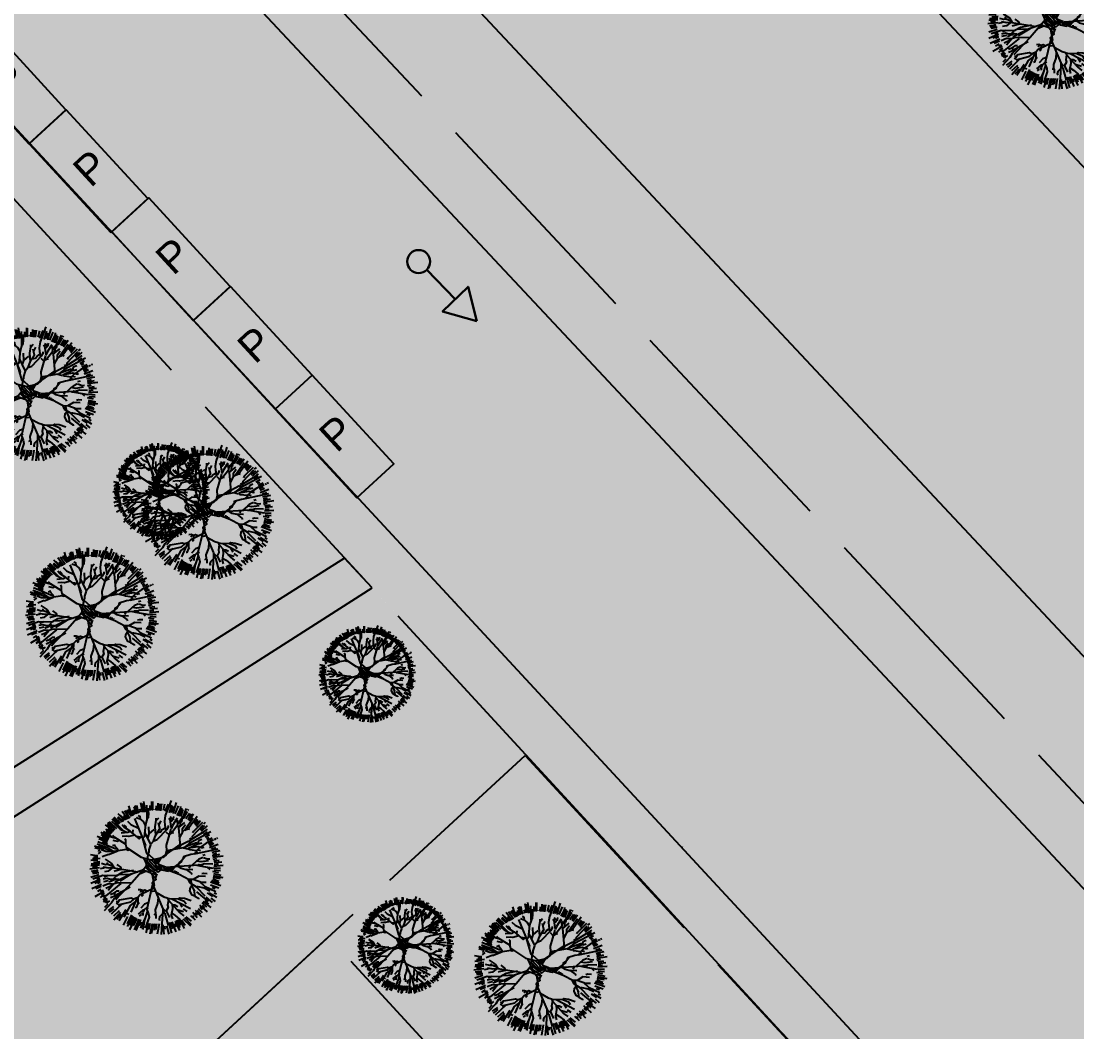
# Model space of a CAD drawing. Header units: metres. Extents: x 363202 to 1090844, y 5621100 to 16864471.
# Drawn here: x 363484.38 to 363515.95, y 5621540.49 to 5621570.72 of the extents above; entities that cross this region are included whole.
import ezdxf

# ---------------------------------------------------------------- set-up
doc = ezdxf.new("R2010")
doc.units = ezdxf.units.M
doc.header["$MEASUREMENT"] = 0
doc.header["$XCLIPFRAME"] = 0
doc.linetypes.add('GELTUNGSBEREICH', pattern=[8.5, 7, -1.5])
doc.layers.get('0').update_dxf_attribs({"color": 252})
doc.layers.add('DACH-SONNE', color=7, linetype='Continuous', true_color=0xefdca9)
for name, color, linetype in [('FILL_Parken', 253, 'Continuous'), ('FOOTPATH', 255, 'Continuous'), ('KINDER GARDEN HATCHING', 255, 'Continuous'), ('Land Register', 254, 'Continuous'), ('MAJOR ROAD', 255, 'Continuous'), ('MAJOR ROAD HATCH', 255, 'Continuous'), ('MULTI STOREY BUILDING', 255, 'Continuous'), ('PARKPLATZ_LAENGS', 7, 'Continuous'), ('PLOT BOUNDARIES', 80, 'GELTUNGSBEREICH'), ('PRIVATE GREEN HATCHING', 255, 'Continuous'), ('PUBLIC GREEN SPACE', 255, 'Continuous'), ('ROAD PARKING', 255, 'Continuous'), ('SEMI-DETACHED HOUSE', 255, 'Continuous'), ('TREES', 15, 'Continuous'), ('WALKWAY', 255, 'Continuous'), ('Walkway Hatch', 255, 'Continuous')]:
    doc.layers.add(name, color=color, linetype=linetype)
doc.layers.add('Sewer', color=7, linetype='Continuous', lineweight=30)
doc.layers.get('0').off()
doc.layers.get('0').freeze()
doc.styles.get("Standard").update_dxf_attribs({"font": 'arial.ttf', "height": 1})
picture_1 = doc.add_image_def('image1.tif', size_in_pixel=(6400, 6400))

# ---------------------------------------------------------------- blocks, each defined once
blk = doc.blocks.new('Public parking along streets')
at = {"layer": 'FILL_Parken'}
h = blk.add_hatch(color=256, dxfattribs=at)
h.dxf.hatch_style = 1
h.paths.add_polyline_path([(0, 0), (0, 2.5), (-6, 2.5), (-6, 0)])
at = {"layer": 'PARKPLATZ_LAENGS'}
blk.add_lwpolyline([(0, 0), (0, 2.5), (-6, 2.5), (-6, 0)], close=True, dxfattribs=at)
at = {"layer": 'PARKPLATZ_LAENGS', "insert": (-3.791, 0.741), "char_height": 1.5, "attachment_point": 1, "rotation": 90}
blk.add_mtext_dynamic_manual_height_columns('P', width=3.02243, gutter_width=12.5, heights=[0], dxfattribs=at)
blk = doc.blocks.new('Tree')
h = blk.add_hatch(color=63)
h.dxf.hatch_style = 1
edge = h.paths.add_edge_path()
edge.add_arc((0.14, -0.023), 5.772, 0, 360)
for p, q in [((-1.273, 5.72), (-1.106, 4.906)), ((0.376, 5.616), (0.313, 5.031)), ((0.543, 5.616), (0.46, 5.01)), ((0.815, 5.574), (0.689, 5.031)), ((1.42, 5.532), (1.211, 4.822)), ((-3.236, 4.781), (-2.712, 4.188)), ((-2.881, 4.969), (-2.38, 4.3)), ((-2.756, 4.593), (-2.505, 4.259)), ((-2.672, 5.031), (-2.234, 4.384)), ((-2.505, 5.052), (-2.067, 4.551)), ((-2.401, 5.136), (-2.236, 4.748)), ((-2.025, 5.031), (-1.816, 4.676)), ((-1.9, 5.136), (-1.712, 4.718)), ((-1.858, 5.365), (-1.607, 4.76)), ((-1.795, 5.47), (-1.42, 4.822)), ((-1.628, 5.491), (-1.508, 4.978)), ((-1.357, 5.177), (-1.273, 4.885)), ((-0.48, 5.47), (-0.459, 5.031)), ((-0.083, 5.157), (-0.083, 5.115)), ((1.525, 5.407), (1.357, 4.864)), ((1.984, 5.449), (1.692, 4.76)), ((2.297, 5.24), (2.005, 4.551)), ((2.401, 5.115), (2.193, 4.509)), ((2.965, 4.781), (2.652, 4.3)), ((2.882, 5.136), (2.819, 5.031)), ((3.111, 4.76), (2.819, 4.238)), ((3.299, 4.718), (2.903, 4.154)), ((-4.343, 3.799), (-3.633, 3.236)), ((-4.176, 3.841), (-3.549, 3.382)), ((-3.988, 4.071), (-3.361, 3.486)), ((-3.758, 4.321), (-2.771, 3.289)), ((-2.952, 4.533), (-2.986, 4.499)), ((-2.899, 4.48), (-2.936, 4.442)), ((-2.812, 4.301), (-2.756, 4.363)), ((-2.731, 4.383), (-2.712, 4.188)), ((-1.816, 4.342), (-0.841, 2.01)), ((-1.649, 4.426), (-1.32, 4.308)), ((0.272, 4.384), (0.033, 4.114)), ((0.481, 4.154), (0.3, 3.816)), ((1.17, 4.363), (1.265, 4.242)), ((1.337, 4.509), (1.264, 4.238)), ((1.264, 4.244), (1.369, 3.471)), ((1.441, 4.405), (1.453, 4.206)), ((1.902, 4.136), (1.74, 4.115)), ((1.942, 4.238), (1.909, 4.158)), ((2.548, 4.008), (2.018, 3.569)), ((2.224, 4.244), (2.139, 3.672)), ((3.633, 4.53), (2.842, 3.448)), ((3.654, 4.259), (3.362, 3.883)), ((3.759, 4.154), (3.466, 3.778)), ((3.926, 4.133), (3.55, 3.653)), ((4.281, 3.695), (3.884, 3.34)), ((4.51, 3.695), (3.988, 3.215)), ((4.343, 3.987), (4.176, 3.841)), ((-4.698, 2.964), (-3.988, 2.63)), ((-4.51, 3.215), (-3.827, 2.768)), ((-4.301, 3.256), (-3.883, 2.964)), ((-4.017, 3.344), (-4.078, 3.283)), ((-3.968, 3.305), (-4.012, 3.239)), ((-3.918, 3.266), (-3.972, 3.212)), ((-3.809, 3.18), (-3.856, 3.134)), ((-1.942, 3.361), (-1.971, 3.066)), ((-1.133, 2.707), (-1.629, 2.777)), ((-0.927, 3.156), (-0.411, 2.081)), ((-0.563, 3.006), (-0.683, 2.648)), ((-0.584, 3.632), (-0.563, 3.006)), ((-0.127, 3.378), (-0.563, 3.006)), ((-0.041, 3.632), (0.014, 2.886)), ((0.927, 3.198), (1.207, 2.924)), ((2.349, 3.168), (2.093, 2.693)), ((2.593, 3.375), (2.344, 3.164)), ((2.84, 3.445), (2.965, 3.403)), ((4.51, 3.194), (4.155, 2.964)), ((4.698, 2.922), (4.322, 2.714)), ((-5.032, 2.15), (-4.236, 1.85)), ((-4.886, 2.609), (-4.134, 2.275)), ((-4.593, 2.317), (-4.134, 2.129)), ((-3.716, 2.025), (-3.526, 1.997)), ((-3.57, 2.129), (-3.526, 1.997)), ((-2.579, 2.111), (-2.459, 1.647)), ((-1.138, 2.725), (-0.751, 1.336)), ((-0.841, 2.01), (-0.908, 1.892)), ((-0.188, 2.356), (-0.407, 2.072)), ((2.144, 2.093), (0.412, 0.886)), ((2.917, 2.384), (2.153, 1.991)), ((2.944, 2.004), (2.496, 1.831)), ((3.696, 2.129), (2.839, 1.714)), ((2.936, 2.394), (2.965, 2.191)), ((3.007, 2.651), (3.073, 2.48)), ((3.759, 2.4), (3.698, 2.133)), ((4.051, 2.526), (3.759, 2.4)), ((4.051, 2.192), (3.762, 2.104)), ((4.657, 2.693), (4.448, 2.588)), ((4.949, 2.63), (4.51, 2.421)), ((4.97, 2.296), (4.615, 2.129)), ((5.074, 2.171), (4.698, 1.983)), ((5.45, 2.087), (4.698, 1.795)), ((5.241, 2.567), (5.116, 2.505)), ((5.408, 2.651), (5.304, 2.609)), ((-5.35, 0.988), (-4.995, 0.988)), ((-5.241, 1.816), (-4.76, 1.67)), ((-4.969, 1.565), (-4.844, 1.544)), ((-4.719, 1.482), (-4.954, 1.28)), ((-4.044, 1.232), (-4.62, 1.009)), ((-4.056, 1.217), (-3.259, 1.528)), ((-3.292, 1.71), (-3.148, 1.545)), ((-1.021, 0.932), (-0.513, -0.211)), ((-0.76, 1.355), (-0.634, 1.208)), ((-0.623, 1.277), (-0.079, 0.769)), ((0.659, 0.945), (-0.311, 0.714)), ((0.52, 0.961), (0.227, 0.469)), ((0.642, 1.047), (0.704, 0.985)), ((0.798, 1.155), (0.843, 1.11)), ((0.972, 1.532), (0.888, 1.218)), ((1.771, 1.681), (0.972, 1.532)), ((0.972, 1.532), (1.166, 1.411)), ((2.406, 1.798), (1.771, 1.681)), ((2.616, 1.074), (2.271, 0.657)), ((2.417, 1.8), (2.813, 1.702)), ((3.581, 1.445), (3.338, 1.256)), ((3.542, 1.525), (3.644, 1.314)), ((3.669, 1.642), (3.926, 1.565)), ((4.114, 0.96), (3.738, 0.772)), ((4.218, 1.816), (4.111, 1.802)), ((4.343, 1.189), (4.135, 1.127)), ((5.262, 1.795), (4.886, 1.67)), ((5.596, 1.544), (4.907, 1.398)), ((5.575, 1.231), (4.949, 1.085)), ((5.304, 1.315), (4.97, 1.231)), ((5.888, 1.085), (4.991, 0.96)), ((-4.827, 0.048), (-5.684, -0.056)), ((-4.975, 0.737), (-5.601, 0.695)), ((-4.824, 0.292), (-5.601, 0.236)), ((-4.816, 0.442), (-5.559, 0.382)), ((-4.769, 0.87), (-5.455, 0.842)), ((-5.016, 0.153), (-5.455, 0.111)), ((-4.804, 0.593), (-5.35, 0.528)), ((-4.536, 0.153), (-4.057, 0.055)), ((-4.244, 0.528), (-4.086, 0.379)), ((-4.045, 0.361), (-3.659, 0.199)), ((-3.597, 0.071), (-1.504, -0.275)), ((-0.725, 0.641), (0.027, -0.127)), ((-0.609, 0.005), (0.092, -0.431)), ((-0.522, 0.218), (-0.036, -0.183)), ((0.222, 0.478), (-0.064, 0.457)), ((0.279, 0.1), (0, -0.147)), ((0.005, 0.385), (0.227, 0.054)), ((0.195, 0.835), (0.341, 0.661)), ((0.281, 0.376), (0.541, 0.232)), ((0.88, 0.115), (0.436, 0.29)), ((0.713, 0.181), (0.809, -0.175)), ((0.872, 0.094), (0.791, -0.109)), ((3.735, 0.289), (0.926, 0.098)), ((0.967, 0.1), (0.962, -0.207)), ((1.248, 0.119), (1.248, -0.185)), ((1.456, 0.134), (1.273, -0.195)), ((1.549, 0.14), (1.637, 0.052)), ((1.737, 0.153), (1.637, 0.052)), ((1.847, 0.288), (2.243, 0.029)), ((2.002, 0.398), (2.047, 0.174)), ((2.231, 0.637), (2.418, 0.834)), ((2.243, 0.029), (2.681, -0.076)), ((3.031, 0.241), (2.903, 0.041)), ((3.584, 0.638), (3.171, 0.251)), ((3.738, 0.772), (3.591, 0.644)), ((4.511, 0.128), (4.719, -0.084)), ((5.304, 0.855), (4.991, 0.772)), ((5.554, 0.709), (5.074, 0.626)), ((5.888, 0.25), (5.074, 0.187)), ((5.074, 0.062), (5.659, 0.02)), ((5.471, 0.375), (5.095, 0.333)), ((5.763, 0.563), (5.116, 0.5)), ((-4.891, -0.536), (-5.601, -0.766)), ((-4.995, -0.14), (-5.559, -0.244)), ((-4.975, -0.265), (-5.476, -0.369)), ((-4.891, -0.369), (-5.413, -0.453)), ((-4.828, -0.808), (-5.1, -0.912)), ((-4.092, -0.614), (-4.432, -0.745)), ((-3.373, -0.902), (-3.993, -1.184)), ((-3.45, -0.891), (-3.167, -0.93)), ((-2.057, -0.473), (-3.074, -1.1)), ((-0.773, -0.234), (-1.369, -0.478)), ((-1.075, -0.125), (-0.451, -0.349)), ((-0.958, -0.167), (-0.98, -0.319)), ((-0.431, -0.106), (-0.514, -0.209)), ((-0.354, -0.153), (-0.482, -0.281)), ((0.15, -0.467), (-0.006, -0.827)), ((0.019, -0.134), (0.212, -0.326)), ((0.05, -0.106), (0.099, -0.101)), ((0.072, -0.086), (0.072, -0.187)), ((0.072, -0.139), (0.11, -0.098)), ((0.116, -0.063), (0.081, -0.063)), ((0.14, -0.024), (0.082, -0.103)), ((0.17, -0.083), (0.114, -0.048)), ((0.47, -0.099), (0.211, -0.327)), ((1.676, -0.163), (1.654, -0.336)), ((1.815, -0.238), (1.793, -0.388)), ((1.971, -0.324), (1.932, -0.439)), ((4.97, -0.23), (5.471, -0.335)), ((4.991, -0.752), (5.617, -0.878)), ((4.991, -0.899), (5.513, -1.107)), ((5.011, -0.606), (5.847, -0.773)), ((5.116, -0.126), (5.659, -0.168)), ((-4.766, -0.954), (-5.601, -1.309)), ((-4.661, -1.393), (-5.497, -1.768)), ((-4.766, -1.079), (-5.246, -1.288)), ((-4.682, -1.56), (-5.142, -1.747)), ((-4.766, -1.205), (-5.016, -1.309)), ((-4.714, -1.804), (-5.016, -1.998)), ((-4.077, -1.058), (-4.494, -1.163)), ((-3.622, -1.347), (-4.077, -1.915)), ((-0.232, -1.383), (-0.738, -3.522)), ((3.289, -0.943), (2.95, -0.959)), ((3.044, -0.955), (3.214, -1.618)), ((3.157, -1.504), (3.393, -1.976)), ((4.093, -1.233), (3.289, -0.943)), ((3.581, -1.627), (4.302, -2.36)), ((4.427, -1.212), (4.035, -1.212)), ((4.782, -1.149), (5.68, -1.483)), ((4.803, -1.421), (5.523, -1.681)), ((4.865, -1.024), (5.554, -1.233)), ((4.938, -1.64), (5.209, -1.744)), ((-4.453, -1.998), (-5.246, -2.457)), ((-4.494, -1.894), (-4.766, -1.998)), ((-4.432, -2.29), (-4.766, -2.499)), ((-4.432, -2.144), (-4.682, -2.332)), ((-4.286, -2.499), (-4.557, -2.708)), ((-4.181, -2.604), (-4.515, -2.875)), ((-3.701, -2.186), (-3.889, -2.29)), ((-3.512, -2.073), (-3.596, -2.269)), ((-1.577, -2.538), (-2.129, -3.78)), ((-1.527, -2.519), (-1.85, -2.643)), ((-1.184, -1.881), (-1.315, -2.068)), ((-1.113, -2.367), (-1.211, -2.402)), ((-1.075, -1.926), (-1.113, -2.367)), ((2.026, -2.617), (1.495, -2.643)), ((3.572, -2.016), (4.583, -2.851)), ((4.374, -2.475), (4.938, -2.934)), ((4.499, -2.12), (4.959, -2.412)), ((4.687, -2.099), (5.335, -2.496)), ((4.833, -2.558), (5.188, -2.851)), ((5.105, -2.099), (5.314, -2.203)), ((-4.16, -2.75), (-4.39, -2.938)), ((-4.118, -3.105), (-4.39, -3.376)), ((-3.972, -2.791), (-4.265, -3)), ((-3.617, -3.293), (-4.093, -3.629)), ((-3.607, -3.483), (-3.996, -3.799)), ((-2.885, -3.057), (-3.826, -3.969)), ((-3.177, -2.85), (-3.388, -2.896)), ((-2.547, -3.571), (-3.17, -4.527)), ((-1.524, -2.915), (-1.44, -3.049)), ((-0.98, -3.625), (-1.067, -3.827)), ((-0.695, -3.34), (-0.98, -3.625)), ((-0.696, -3.343), (-0.626, -3.467)), ((0.644, -3.438), (0.813, -3.634)), ((0.644, -3.442), (0.647, -3.749)), ((0.806, -3.643), (0.723, -3.746)), ((0.825, -3.648), (0.947, -3.678)), ((1.885, -3.562), (2.443, -3.717)), ((2.129, -2.99), (2.318, -3.342)), ((2.422, -3.488), (2.736, -3.717)), ((3.455, -3.602), (3.998, -4.187)), ((3.643, -3.602), (3.915, -3.916)), ((3.727, -3.477), (4.061, -3.811)), ((4.52, -3.749), (3.873, -3.164)), ((3.873, -3.352), (4.082, -3.561)), ((4.04, -2.955), (4.458, -3.331)), ((4.082, -3.185), (4.27, -3.373)), ((4.124, -2.851), (4.833, -3.394)), ((4.27, -2.788), (4.625, -3.08)), ((-3.121, -3.677), (-3.631, -4.139)), ((-3.024, -3.823), (-3.607, -4.479)), ((-2.951, -3.993), (-3.34, -4.43)), ((-2.399, -4.151), (-2.774, -4.903)), ((-2.067, -4.01), (-2.441, -4.795)), ((-1.983, -4.114), (-2.432, -5.039)), ((-2.359, -3.864), (-2.422, -4.01)), ((-1.712, -4.26), (-2.244, -5.332)), ((-1.837, -4.198), (-2.202, -4.935)), ((-1.587, -4.344), (-1.91, -4.977)), ((-1.44, -4.386), (-1.827, -5.311)), ((-1.294, -4.427), (-1.68, -5.373)), ((-1.232, -3.989), (-1.399, -4.135)), ((-0.883, -4.28), (-1.284, -5.185)), ((-1.086, -3.873), (-1.19, -3.947)), ((-1.067, -3.86), (-1.065, -4.072)), ((-0.681, -3.675), (-0.944, -4.463)), ((0.957, -3.68), (1.232, -4.239)), ((1.733, -4.574), (2.109, -5.388)), ((1.827, -4.483), (2.13, -5.116)), ((1.976, -4.424), (2.172, -4.928)), ((2.276, -4.448), (2.589, -4.908)), ((2.422, -4.365), (3.059, -4.96)), ((2.527, -4.26), (3.121, -4.855)), ((2.652, -4.198), (3.1, -4.563)), ((3.059, -4.062), (3.455, -4.438)), ((3.226, -4.062), (3.351, -4.229)), ((3.247, -3.79), (3.622, -4.25)), ((3.435, -3.832), (3.664, -4.02)), ((-1.235, -4.62), (-1.388, -4.977)), ((-0.598, -4.754), (-0.824, -5.582)), ((-0.465, -4.771), (-0.595, -5.332)), ((-0.255, -4.79), (-0.469, -5.707)), ((-0.148, -4.796), (-0.344, -5.666)), ((0.034, -4.801), (-0.094, -5.373)), ((0.114, -4.801), (0.053, -5.29)), ((0.326, -4.796), (0.178, -5.687)), ((0.668, -4.887), (0.731, -5.68)), ((0.815, -5.012), (0.835, -5.263)), ((0.961, -4.97), (1.19, -5.701)), ((1.146, -4.686), (1.399, -5.597)), ((1.312, -4.646), (1.504, -5.221)), ((1.437, -4.612), (1.775, -5.492)), ((1.671, -4.782), (1.754, -5.075))]:
    blk.add_line(p, q)
for points in [[(-1.023, 5.825), (-0.88, 4.949), (-0.98, 4.949), (-1.127, 5.658)], [(-0.772, 5.512), (-0.741, 4.915), (-0.729, 4.317), (-0.591, 4.418), (-0.572, 4.788), (-0.605, 5.24)], [(-0.313, 5.825), (-0.308, 5.123), (-0.22, 5.114), (-0.209, 5.804)], [(0.23, 5.679), (0.183, 5.09), (0.067, 5.09), (0.105, 5.449)], [(1.107, 5.595), (0.843, 4.994), (0.794, 4.969)], [(1.378, 5.908), (0.869, 4.598), (0.806, 4.1), (0.822, 3.761), (0.909, 3.296)], [(1.817, 5.741), (1.548, 4.903), (1.545, 4.781)], [(-2.767, 4.347), (-3.013, 4.595), (-3.044, 4.564)], [(-2.317, 5.449), (-2.2, 5.073), (-1.942, 4.572)], [(-1.482, 4.614), (-1.35, 4.542), (-1.319, 4.301)], [(2.193, 5.386), (2.149, 5.161), (1.859, 4.614)], [(2.694, 5.198), (2.396, 4.49), (1.934, 3.828)], [(2.777, 4.948), (2.451, 4.369), (2.36, 4.438)], [(-4.134, 3.987), (-3.752, 3.691), (-3.539, 3.364)], [(-3.8, 4.113), (-3.039, 3.429), (-2.503, 3.148)], [(-3.111, 3.862), (-3.596, 4.348), (-3.543, 4.419), (-3.048, 3.966)], [(-2.86, 4.029), (-3.243, 4.383), (-3.2, 4.469), (-2.798, 4.092)], [(-2.881, 3.82), (-2.693, 3.585), (-2.22, 3.276)], [(-2.714, 3.778), (-2.553, 3.605), (-2.553, 3.493)], [(-2.401, 4.113), (-2.109, 3.833), (-1.466, 3.515)], [(-1.333, 4.313), (-1.049, 4.079), (-0.866, 3.747)], [(-0.694, 4.343), (-0.857, 3.836), (-0.97, 2.75), (-1.107, 2.612)], [(0.042, 4.363), (0.05, 4.188), (-0.041, 3.632)], [(0.251, 4.008), (0.369, 3.494), (0.396, 3.468), (-0.019, 2.835)], [(1.107, 3.737), (1.106, 3.588), (0.967, 3.356), (0.155, 2.511)], [(1.608, 4.509), (1.403, 4.116), (1.291, 4.041)], [(1.9, 4.363), (1.481, 3.721), (1.37, 3.459)], [(1.911, 4.137), (1.939, 3.756), (1.439, 3.092)], [(1.518, 4.325), (1.548, 4.295), (1.629, 4.321)], [(1.914, 3.721), (2.02, 3.544), (2.158, 1.926)], [(2.324, 4.386), (2.281, 4.065), (2.198, 4.065)], [(2.61, 3.799), (2.344, 3.429), (2.344, 3.158)], [(3.299, 4.384), (2.562, 3.331), (2.838, 3.446)], [(4.114, 3.758), (3.204, 2.771), (3.168, 2.538)], [(4.093, 3.987), (3.314, 3.218), (3.237, 3.089)], [(-5.032, 2.797), (-4.166, 2.468), (-4.121, 2.535), (-4.593, 2.776)], [(-4.719, 3.152), (-4.179, 2.866), (-3.507, 2.679)], [(-4.155, 3.444), (-3.77, 3.149), (-3.813, 3.106), (-4.28, 3.424)], [(-2.651, 2.609), (-2.571, 2.509), (-2.571, 2.106), (-3.519, 2.686), (-3.675, 2.86)], [(-2.965, 3.11), (-2.39, 3.157), (-2.19, 3.256)], [(-1.784, 2.908), (-2.305, 2.786), (-2.516, 2.818), (-2.867, 2.779)], [(-2.195, 3.254), (-1.408, 2.591), (-1.24, 2.722)], [(0.012, 2.923), (-0.182, 2.372), (0.155, 2.511)], [(0.18, 3.139), (0.484, 3.194), (0.611, 3.376), (0.865, 3.532)], [(1.353, 3.418), (0.938, 2.015), (0.972, 1.535)], [(1.211, 2.939), (1.456, 3.104), (1.608, 3.131)], [(4.824, 3.194), (2.995, 2.214), (2.468, 1.81)], [(4.51, 3.424), (4.075, 3.095), (2.936, 2.396)], [(-5.261, 1.983), (-4.479, 1.72), (-4.397, 1.775)], [(-4.99, 2.359), (-3.489, 1.726), (-3.276, 1.708), (-3.526, 1.997)], [(-4.927, 2.004), (-3.861, 1.543), (-3.782, 1.596)], [(-3.604, 1.477), (-4.202, 1.876), (-4.357, 1.758)], [(-3.675, 2.463), (-3.302, 2.373), (-3.14, 2.454)], [(-2.508, 1.837), (-1.213, 0.981), (-0.362, 0.767), (0.47, -0.099)], [(-0.417, 2.058), (-0.556, 1.617), (-0.556, 1.413), (-0.617, 1.317), (-0.805, 0.143)], [(2.241, 2.036), (2.132, 1.891), (1.955, 1.82), (1.837, 1.879)], [(3.762, 2.104), (3.568, 2.234), (2.944, 2.004)], [(3.054, 1.819), (3.709, 1.927), (4.111, 1.802)], [(5.053, 2.484), (4.406, 2.2), (3.925, 1.86)], [(-5.622, 1.217), (-5.097, 1.126), (-4.995, 1.134)], [(-2.458, 1.647), (-3.791, 1.449), (-4.286, 1.466), (-4.698, 1.628)], [(-2.459, 1.648), (-2.359, 1.608), (-2.247, 1.664)], [(0.936, 1.251), (0.914, 1.174), (0.659, 0.945)], [(5.429, 1.69), (3.507, 1.285), (3.084, 1.211), (2.445, 1.024), (2.398, 0.814)], [(3.837, 1.797), (3.563, 1.544), (2.994, 1.623), (2.893, 1.682)], [(4.176, 0.96), (4.504, 0.83), (4.74, 0.855)], [(-4.326, 0.11), (-4.493, 0.026), (-4.787, -0.035)], [(-4.064, 0.359), (-4.304, 0.333), (-4.661, 0.424)], [(-3.76, 0.029), (-4.073, -0.226), (-4.411, -0.286)], [(-4.348, 0.821), (-3.824, 0.467), (-3.576, 0.065)], [(-3.583, 0.076), (-3.729, 0.027), (-4.119, 0.06)], [(-3.346, 0.361), (-3.026, 0.114), (-2.948, -0.081), (-3.501, -0.217), (-3.576, -0.265)], [(-0.798, 0.187), (-2.025, -1.241), (-3.126, -2.381), (-3.429, -2.729)], [(-0.82, 0.161), (0.07, -0.918), (-0.131, -1.079), (-0.158, -1.079)], [(-0.596, 0.51), (-0.529, 0.247), (-0.716, 0.247)], [(-0.538, 0.811), (-0.538, 0.671), (0.13, -0.033)], [(-0.07, 0.772), (-0.025, 0.547), (-0.068, 0.461)], [(0.038, 0.797), (0.569, -0.125), (1.119, -0.24), (1.218, -0.174)], [(0.541, 0.249), (0.541, 0.009), (0.099, -0.101)], [(1.064, 0.107), (1.158, -0.152), (2.064, -0.488), (2.95, -0.959)], [(1.638, 0.053), (1.465, -0.181), (1.448, -0.26)], [(2.272, 0.663), (2.258, 0.579), (1.689, 0.175), (1.661, 0.148)], [(2.282, 0.67), (2.078, 0.538), (2.078, 0.452)], [(4.615, 0.667), (3.978, 0.575), (3.584, 0.638)], [(3.592, 0.279), (3.873, 0.242), (5.011, 0.041)], [(3.705, 0.264), (3.811, 0.353), (4.02, 0.334), (4.107, 0.2)], [(4.991, 0.375), (4.285, 0.409), (4.031, 0.318)], [(-5.413, -0.891), (-4.54, -0.588), (-4.192, -0.617), (-3.286, -0.586)], [(-3.339, -0.588), (-3.663, -0.912), (-3.885, -0.956), (-4.159, -0.858), (-4.515, -0.933)], [(-2.048, -0.466), (-3.447, -1.141), (-3.513, -1.142)], [(-1.897, -0.156), (-2.871, -0.356), (-3.4, -0.649)], [(-0.946, -0.08), (-2.158, -0.505), (-3.208, -0.543)], [(0.099, -0.585), (-0.114, -0.461), (-0.274, -0.501)], [(-0.257, -0.522), (-0.09, -1.462), (-0.166, -1.539)], [(3.258, -0.105), (2.681, -0.076), (3.104, -0.407), (3.174, -0.523)], [(2.83, -0.896), (2.974, -1.224), (3.593, -1.62)], [(4.364, -0.69), (3.785, -0.65), (3.289, -0.943)], [(4.03, -0.439), (4.215, -0.39), (4.51, -0.418)], [(5.053, -0.439), (5.68, -0.585)], [(-3.7, -1.364), (-4.067, -1.335), (-4.536, -1.518)], [(-2.976, -1.31), (-4.28, -2.361), (-4.515, -2.478)], [(-2.027, -1.243), (-3.382, -1.272), (-3.714, -1.375), (-4.03, -1.606), (-4.286, -1.727)], [(-2.188, -1.603), (-3.664, -2.442), (-3.889, -2.541)], [(-0.102, -1.689), (-1.319, -2.283), (-1.527, -2.51)], [(-0.151, -1.115), (-0.283, -1.265), (0.64, -3.433)], [(3.342, -1.874), (3.429, -2.399), (3.21, -2.299), (3.011, -1.92), (3.049, -1.611), (3.179, -1.481)], [(3.593, -1.62), (3.699, -1.549), (4.237, -1.671), (4.719, -1.922)], [(3.843, -1.136), (4.274, -1.526), (5.241, -2.005)], [(-2.949, -1.988), (-3.58, -2.638), (-3.786, -2.981), (-4.433, -3.677)], [(-3.129, -1.972), (-3.35, -1.972), (-3.701, -2.186)], [(-3.346, -3.105), (-3.101, -2.724), (-2.082, -2.539), (-1.85, -2.643), (-2.154, -2.921), (-3.242, -3.188)], [(-1.522, -2.505), (-1.527, -3.042), (-1.652, -3.378), (-1.733, -3.404)], [(-1.1, -1.916), (-1.28, -1.842), (-1.482, -1.859)], [(-1.074, -1.905), (-0.902, -1.837), (-0.639, -1.951)], [(-0.358, -1.917), (-0.22, -1.963), (-0.004, -1.92)], [(0.249, -2.515), (0.2, -3.023), (-0.008, -3.591), (0.01, -3.908)], [(0.057, -2.064), (0.757, -2.451), (1.042, -2.536), (1.14, -2.745)], [(1.135, -2.734), (1.068, -3.174), (1.124, -3.378), (0.952, -3.67)], [(1.054, -2.562), (1.449, -2.618), (3.059, -3.456)], [(1.134, -2.738), (2.109, -3.808), (2.464, -4.093)], [(2.025, -2.617), (2.164, -2.531), (2.538, -2.569), (3.1, -2.767)], [(2.025, -2.617), (2.517, -2.818), (2.673, -3.049)], [(3.429, -2.399), (3.747, -2.584), (3.748, -2.663)], [(-1.726, -2.873), (-2.192, -3.221), (-2.735, -4.219)], [(-0.98, -3.625), (-1.086, -3.625), (-1.482, -3.947)], [(-0.606, -2.965), (-0.924, -3.083), (-1.253, -3.446)], [(-0.776, -3.421), (-0.586, -3.93), (-0.538, -4.21), (-0.866, -5.165)], [(0.653, -3.647), (0.582, -4.776), (0.501, -5.722)], [(0.646, -3.637), (0.828, -3.896), (1.107, -4.949)], [(1.468, -3.105), (1.496, -3.486), (1.392, -4.048), (1.483, -4.365)], [(1.507, -3.148), (1.71, -3.148), (1.963, -3.279)], [(-0.944, -4.417), (-1.017, -4.986), (-1.117, -5.29)], [(0.01, -3.908), (-0.061, -3.996), (-0.041, -4.052)], [(0.01, -3.908), (0.063, -4.014), (0.063, -4.323)], [(0.635, -3.937), (0.381, -4.191), (0.328, -4.385), (0.376, -4.511)], [(1.425, -3.87), (1.739, -4.068), (2.113, -4.382), (2.506, -5.2)]]:
    blk.add_lwpolyline(points)
blk = doc.blocks.new('Sewer')
at = {"layer": 'Sewer'}
blk.add_lwpolyline([(2.492, 0), (1.57, 0.532), (1.57, -0.532)], close=True, dxfattribs=at)
blk.add_lwpolyline([(0.345, 0), (1.57, 0)], dxfattribs=at)
blk.add_circle((0, 0), 0.345, dxfattribs=at)

msp = doc.modelspace()

# ---------------------------------------------------------------- hatches: boundary and pattern name
at = {"layer": 'DACH-SONNE', "transparency": 33554674}
h = msp.add_hatch(color=256, dxfattribs=at)
h.dxf.hatch_style = 1
h.paths.add_polyline_path([(363503.09, 5621580.301), (363495.782, 5621573.476), (363521.391, 5621546.115), (363554.271, 5621576.821), (363547.446, 5621584.13), (363521.866, 5621560.242)])
at = {"layer": 'FOOTPATH', "true_color": 0x2776bb, "transparency": 33554674}
h = msp.add_hatch(color=152, dxfattribs=at)
h.dxf.hatch_style = 1
h.paths.add_polyline_path([(363521.248, 5621541.878), (363485.756, 5621579.797), (363483.643, 5621579.493), (363485.693, 5621577.303), (363533.64, 5621526.077, 0.219215), (363537.514, 5621524.499)])
h.paths.add_polyline_path([(363519.314, 5621527.229), (363523.842, 5621522.312), (363523.845, 5621522.314), (363527.909, 5621517.901), (363531.974, 5621513.487), (363536.038, 5621509.074), (363540.103, 5621504.66), (363551.48, 5621492.305, 0.21916), (363550.182, 5621496.281), (363544.011, 5621502.944), (363544.009, 5621502.941), (363541.791, 5621505.338), (363522.951, 5621525.685, 0.2059)])
h.paths.add_polyline_path([(363474.358, 5621578.157), (363474.128, 5621578.124), (363472.611, 5621577.938), (363515.492, 5621531.379, 0.208996), (363514.175, 5621535.162)])
at = {"layer": 'KINDER GARDEN HATCHING', "true_color": 0x2776bb, "transparency": 33554687}
h = msp.add_hatch(dxfattribs=at)
h.set_pattern_fill('ANSI31', color=152)
h.set_pattern_definition([(45, (363601.34066, 5621465.04769), (-0.08838835, 0.08838835), [])])
h.paths.add_polyline_path([(363679.558, 5621599.183), (363653.534, 5621595.018), (363646.454, 5621601.954), (363642.49, 5621605.39), (363548.003, 5621590.611), (363515.044, 5621585.962), (363474.205, 5621580.083), (363440.464, 5621575.956), (363440.782, 5621573.982), (363446.263, 5621539.99), (363453.43, 5621514.356), (363465.622, 5621479.819), (363476.451, 5621454.964), (363525.678, 5621325.647), (363548.092, 5621325.346), (363571.288, 5621324.706), (363586.634, 5621325.564), (363580.334, 5621330.743), (363600.425, 5621336.407), (363611.231, 5621339.45), (363582.103, 5621376.861), (363604.034, 5621392.772), (363609.351, 5621387.38), (363638.159, 5621406.014), (363663.957, 5621430.161), (363689.034, 5621450.422), (363699.348, 5621440.797), (363734.359, 5621469.533), (363726.044, 5621479.947), (363750.212, 5621500.058), (363762.217, 5621509.773), (363721.404, 5621552.141)], flags=17)
h.paths.add_polyline_path([(363472.274, 5621577.832), (363532.311, 5621513.002), (363543.843, 5621500.55, -0.523007), (363542.077, 5621492.529), (363474.397, 5621464.685), (363478.256, 5621455.827), (363554.241, 5621487.088, -0.313317), (363559.813, 5621485.86), (363619.969, 5621420.842), (363633.984, 5621405.695), (363636.548, 5621407.354, 0.044576), (363637.249, 5621407.902), (363639.886, 5621410.37), (363579.673, 5621474.7, -0.430875), (363580.119, 5621481.955), (363691.51, 5621574.98, 0.423388), (363692.041, 5621582.141), (363687.259, 5621587.516), (363680.613, 5621594.988, 0.255997), (363676.087, 5621596.602), (363670.005, 5621595.629), (363681.302, 5621582.929, -0.423386), (363680.771, 5621575.768), (363597.676, 5621506.373, -0.007893), (363597.553, 5621506.274), (363574.172, 5621487.366, -0.393182), (363567.378, 5621487.837), (363481.892, 5621579.169), (363474.521, 5621578.108), (363474.521, 5621578.108, -0.005316), (363474.416, 5621578.094)], flags=0)
h.paths.add_polyline_path([(363525.671, 5621548.19), (363529.356, 5621548.721), (363546.069, 5621551.127), (363579.085, 5621555.784), (363624.712, 5621562.921), (363630.963, 5621563.898), (363645.381, 5621548.493), (363594.948, 5621506.375), (363595.855, 5621505.406, -0.035094), (363595.17, 5621505.26), (363561.963, 5621500.575), (363558.038, 5621500.01), (363548.621, 5621510.071), (363546.811, 5621509.81), (363539.977, 5621517.111), (363526.31, 5621531.713), (363512.643, 5621546.315)], flags=0)
h.paths.add_polyline_path([(363476.8, 5621560.98), (363468.879, 5621559.863), (363460.957, 5621558.746), (363454.643, 5621572.352), (363462.565, 5621573.469), (363470.486, 5621574.587)], flags=0)
h.paths.add_polyline_path([(363487.86, 5621577.037), (363501.654, 5621578.983), (363515.321, 5621564.381), (363501.527, 5621562.435)], flags=0)
h.paths.add_polyline_path([(363488.246, 5621541.689), (363500.133, 5621543.334), (363504.889, 5621538.198), (363509.645, 5621533.062), (363525.718, 5621515.706), (363513.831, 5621514.062), (363501.945, 5621512.417), (363497.188, 5621517.553), (363492.432, 5621522.689), (363504.319, 5621524.334), (363516.206, 5621525.978), (363509.645, 5621533.062), (363497.759, 5621531.417), (363485.872, 5621529.773), (363481.116, 5621534.909), (363476.359, 5621540.045)], flags=0)
h.paths.add_polyline_path([(363507.185, 5621579.804), (363520.979, 5621581.75), (363534.646, 5621567.148), (363520.852, 5621565.202)], flags=0)
h.paths.add_polyline_path([(363518.765, 5621544.165), (363530.642, 5621545.875), (363534.919, 5621541.423), (363558.677, 5621545.13), (363565.915, 5621537.396), (363579.582, 5621522.794), (363584.695, 5621517.33), (363589.002, 5621520.927), (363635.128, 5621559.448), (363643.328, 5621550.687), (363592.895, 5621508.569), (363584.695, 5621517.33), (363572.748, 5621530.095), (363548.742, 5621526.65), (363552.98, 5621522.005), (363541.101, 5621520.301), (363536.732, 5621524.969), (363532.434, 5621529.561), (363544.311, 5621531.271), (363548.588, 5621526.819), (363548.742, 5621526.65), (363572.748, 5621530.095), (363565.915, 5621537.396), (363558.677, 5621545.13), (363534.919, 5621541.423), (363539.31, 5621536.609), (363527.432, 5621534.905), (363523.062, 5621539.573)], flags=0)
h.paths.add_polyline_path([(363527.029, 5621582.603), (363540.822, 5621584.549), (363554.489, 5621569.947), (363540.695, 5621568.001)], flags=0)
h.paths.add_polyline_path([(363530.063, 5621512.727), (363528.915, 5621512.255), (363543.661, 5621496.332), (363521.948, 5621487.399), (363522.023, 5621487.318), (363478.123, 5621469.257), (363467.931, 5621480.263), (363474.839, 5621483.105), (363485.031, 5621472.1), (363487.371, 5621473.062), (363477.056, 5621484.2), (363483.964, 5621487.043), (363467.288, 5621505.049)], flags=0)
h.paths.add_polyline_path([(363546.872, 5621585.402), (363560.666, 5621587.348), (363574.332, 5621572.746), (363560.539, 5621570.8)], flags=0)
h.paths.add_polyline_path([(363546.101, 5621514.959), (363557.978, 5621516.669), (363562.255, 5621512.217), (363566.647, 5621507.403), (363554.768, 5621505.699), (363550.399, 5621510.367)], flags=0)
h.paths.add_polyline_path([(363566.49, 5621588.442), (363580.284, 5621590.387), (363593.951, 5621575.785), (363580.157, 5621573.84)], flags=0)
h.paths.add_polyline_path([(363554.906, 5621485.47, -0.31331), (363558.528, 5621484.671), (363632.492, 5621404.731), (363609.632, 5621389.944), (363604.251, 5621395.4), (363579.253, 5621377.264), (363607.823, 5621340.571), (363576.107, 5621331.629), (363581.404, 5621327.275), (363576.436, 5621326.997), (363571.259, 5621326.712), (363557.508, 5621327.091), (363548.098, 5621327.346), (363530.461, 5621327.583, -0.307585), (363525.855, 5621330.804), (363525.319, 5621332.212), (363517.166, 5621353.629), (363502.683, 5621391.674), (363496.703, 5621407.384), (363478.884, 5621454.193), (363511.263, 5621467.514), (363514.038, 5621468.656)], flags=0)
h.paths.add_polyline_path([(363534.639, 5621451.592), (363574.11, 5621467.831), (363591.093, 5621449.475), (363551.481, 5621433.39), (363549.418, 5621435.567), (363549.453, 5621435.582)], flags=0)
h.paths.add_polyline_path([(363529.054, 5621420.779), (363537.978, 5621397.337), (363546.873, 5621373.971), (363514.522, 5621360.575), (363505.613, 5621383.979), (363487.794, 5621430.788), (363520.159, 5621444.147)], flags=0)
h.paths.add_polyline_path([(363529.566, 5621471.8), (363549.301, 5621479.92), (363558.722, 5621469.738), (363538.986, 5621461.619)], flags=0)
h.paths.add_polyline_path([(363586.085, 5621591.507), (363599.879, 5621593.452), (363613.545, 5621578.85), (363599.751, 5621576.904)], flags=0)
h.paths.add_polyline_path([(363568.808, 5621500.026), (363573.486, 5621500.686, -0.760887), (363577.328, 5621491.847), (363573.229, 5621488.532, -0.393182), (363568.473, 5621488.862), (363565.856, 5621491.658, -0.607271)], flags=0)
h.paths.add_polyline_path([(363505.395, 5621461.856), (363510.02, 5621449.707), (363491.513, 5621442.093), (363486.888, 5621454.242)], flags=0)
h.paths.add_polyline_path([(363582.662, 5621481.799), (363625.688, 5621517.731), (363633.376, 5621524.151), (363702.737, 5621450.047), (363725.848, 5621469.016, 0.410262), (363726.143, 5621471.81), (363723.971, 5621474.53, -0.408293), (363725.106, 5621485.671), (363746.999, 5621503.888, -0.003409), (363747.083, 5621503.957), (363747.083, 5621503.957, 0.003409), (363746.999, 5621503.888), (363725.106, 5621485.671, 0.408293), (363723.971, 5621474.53), (363726.143, 5621471.81, -0.410262), (363725.848, 5621469.016), (363702.737, 5621450.047), (363633.376, 5621524.151), (363625.688, 5621517.731), (363649.606, 5621492.178), (363676.94, 5621462.974), (363629.852, 5621423.65), (363582.217, 5621474.544, -0.430875)], flags=0)
h.paths.add_polyline_path([(363589.364, 5621483.487), (363594.737, 5621487.974), (363602.937, 5621479.213), (363597.565, 5621474.726), (363611.228, 5621460.128), (363620.172, 5621467.597), (363626.579, 5621472.948), (363612.916, 5621487.546), (363607.543, 5621483.059), (363599.343, 5621491.82), (363604.715, 5621496.307), (363610.088, 5621500.794), (363618.288, 5621492.033), (363612.916, 5621487.546), (363626.579, 5621472.948), (363641.93, 5621485.768), (363628.266, 5621500.366), (363622.894, 5621495.879), (363614.693, 5621504.64), (363620.066, 5621509.127), (363625.439, 5621513.614), (363633.639, 5621504.853), (363628.266, 5621500.366), (363641.93, 5621485.768), (363611.228, 5621460.128), (363597.565, 5621474.726), (363592.192, 5621470.239), (363583.992, 5621479)], flags=0)
h.paths.add_polyline_path([(363617.631, 5621595.428), (363640.207, 5621598.959, -0.220791), (363641.016, 5621598.727), (363642.363, 5621597.56, -0.015274), (363642.408, 5621597.519), (363648.254, 5621591.791, 0.237794), (363655.975, 5621589.333), (363657.048, 5621589.504), (363635.657, 5621571.64, -0.397755), (363628.802, 5621572.062), (363614.753, 5621587.072, -0.602138)], flags=0)
h.paths.add_polyline_path([(363550, 5621449.716), (363569.735, 5621457.835), (363579.155, 5621447.653), (363559.354, 5621439.605)], flags=0)
h.paths.add_polyline_path([(363516.431, 5621432.864), (363521.056, 5621420.715), (363502.565, 5621413.058), (363497.924, 5621425.25)], flags=0)
h.paths.add_polyline_path([(363635.537, 5621566.329), (363666.428, 5621592.127), (363676.403, 5621580.914), (363645.803, 5621555.359)], flags=0)
h.paths.add_polyline_path([(363563.457, 5621435.171), (363583.192, 5621443.29), (363592.613, 5621433.108), (363572.811, 5621425.061)], flags=0)
h.paths.add_polyline_path([(363523.214, 5621415.047), (363527.839, 5621402.897), (363509.332, 5621395.283), (363504.707, 5621407.432)], flags=0)
h.paths.add_polyline_path([(363607.213, 5621452.222), (363622.564, 5621465.042), (363631.447, 5621455.55), (363616.096, 5621442.731)], flags=0)
h.paths.add_polyline_path([(363534.251, 5621386.055), (363538.876, 5621373.905), (363520.384, 5621366.248), (363515.743, 5621378.44)], flags=0)
h.paths.add_polyline_path([(363620.88, 5621437.62), (363636.231, 5621450.44), (363645.114, 5621440.949), (363629.763, 5621428.129)], flags=0)
h.paths.add_polyline_path([(363588.029, 5621408.613), (363607.764, 5621416.733), (363617.184, 5621406.551), (363597.383, 5621398.503)], flags=0)
h.paths.add_polyline_path([(363675.871, 5621540.097, -0.403179), (363682.79, 5621539.607), (363699.541, 5621521.025, -0.425334), (363699.032, 5621513.84, -0.403179), (363692.113, 5621514.329), (363675.363, 5621532.912, -0.425334)], flags=0)
h.paths.add_polyline_path([(363633.863, 5621423.748), (363649.214, 5621436.568), (363656.731, 5621428.537), (363641.38, 5621415.717)], flags=0)
h.paths.add_polyline_path([(363543.878, 5621360.56), (363548.167, 5621348.288), (363529.457, 5621341.186), (363525.168, 5621353.458)], flags=0)
h.paths.add_polyline_path([(363679.558, 5621599.183), (363653.534, 5621595.018), (363646.454, 5621601.954), (363642.49, 5621605.39), (363548.003, 5621590.611), (363515.044, 5621585.962), (363474.205, 5621580.083), (363440.464, 5621575.956), (363446.263, 5621539.99), (363453.43, 5621514.356), (363465.622, 5621479.819), (363476.451, 5621454.964), (363525.678, 5621325.647), (363548.092, 5621325.346), (363571.288, 5621324.706), (363586.634, 5621325.564), (363580.334, 5621330.743), (363600.425, 5621336.407), (363611.231, 5621339.45), (363582.103, 5621376.861), (363604.034, 5621392.772), (363609.351, 5621387.38), (363638.159, 5621406.014), (363663.957, 5621430.161), (363689.034, 5621450.422), (363699.348, 5621440.797), (363734.359, 5621469.533), (363726.044, 5621479.947), (363750.212, 5621500.058), (363762.217, 5621509.773), (363721.404, 5621552.141)], flags=17)
h.paths.add_polyline_path([(363691.51, 5621574.98), (363580.119, 5621481.955, 0.430875), (363579.673, 5621474.7), (363639.886, 5621410.37), (363641.164, 5621411.566), (363582.217, 5621474.544, -0.430875), (363582.662, 5621481.799), (363625.688, 5621517.731), (363633.376, 5621524.151), (363696.633, 5621576.979), (363692.041, 5621582.141, -0.423386)], flags=0)
h.paths.add_polyline_path([(363472.274, 5621577.832), (363532.311, 5621513.002), (363543.843, 5621500.55, -0.523007), (363542.077, 5621492.529), (363474.397, 5621464.685), (363478.256, 5621455.827), (363554.241, 5621487.088, -0.313315), (363559.813, 5621485.86), (363619.969, 5621420.842), (363633.984, 5621405.695), (363636.548, 5621407.354, 0.044576), (363637.249, 5621407.902), (363639.886, 5621410.37), (363579.673, 5621474.7, -0.430875), (363580.119, 5621481.955), (363691.51, 5621574.98, 0.42339), (363692.041, 5621582.141), (363687.259, 5621587.516), (363680.613, 5621594.988, 0.255997), (363676.087, 5621596.602), (363670.005, 5621595.629), (363681.302, 5621582.929, -0.423386), (363680.771, 5621575.768), (363597.676, 5621506.373), (363597.676, 5621506.373), (363646.579, 5621547.213), (363645.381, 5621548.493), (363594.948, 5621506.375), (363595.855, 5621505.406, -0.035092), (363595.17, 5621505.26), (363561.963, 5621500.575), (363558.038, 5621500.01), (363556.228, 5621499.75), (363567.378, 5621487.837, 0.393182), (363574.172, 5621487.366), (363597.553, 5621506.274), (363597.676, 5621506.373), (363597.676, 5621506.373, -0.007896), (363597.553, 5621506.274), (363574.172, 5621487.366, -0.393182), (363567.378, 5621487.837), (363481.892, 5621579.169), (363474.521, 5621578.108, -0.00532), (363474.416, 5621578.094)], flags=0)
h.paths.add_polyline_path([(363472.274, 5621577.832), (363532.311, 5621513.002), (363543.843, 5621500.55, -0.523007), (363542.077, 5621492.529), (363487.069, 5621469.899), (363485.031, 5621472.1), (363478.123, 5621469.257), (363467.931, 5621480.263), (363474.839, 5621483.105), (363485.031, 5621472.1), (363487.371, 5621473.062), (363477.056, 5621484.2), (363483.964, 5621487.043), (363467.288, 5621505.049), (363530.063, 5621512.727), (363531.875, 5621513.473), (363516.958, 5621529.581), (363513.286, 5621529.131), (363516.206, 5621525.978), (363525.718, 5621515.706), (363513.831, 5621514.062), (363501.945, 5621512.417), (363497.188, 5621517.553), (363492.432, 5621522.689), (363504.319, 5621524.334), (363516.206, 5621525.978), (363509.645, 5621533.062), (363497.759, 5621531.417), (363485.872, 5621529.773), (363481.116, 5621534.909), (363476.359, 5621540.045), (363488.246, 5621541.689), (363500.133, 5621543.334), (363504.889, 5621538.198), (363509.645, 5621533.062), (363513.286, 5621529.131), (363516.958, 5621529.581), (363501.605, 5621546.159), (363476.654, 5621543.107), (363468.879, 5621559.863), (363460.957, 5621558.746), (363454.643, 5621572.352), (363462.565, 5621573.469), (363461.171, 5621576.474)], flags=0)
h.paths.add_polyline_path([(363512.643, 5621546.315), (363525.671, 5621548.19), (363529.356, 5621548.721), (363546.069, 5621551.127), (363579.085, 5621555.784), (363624.712, 5621562.921), (363630.963, 5621563.898), (363645.381, 5621548.493), (363594.948, 5621506.375), (363586.396, 5621515.513), (363562.402, 5621512.057), (363566.647, 5621507.403), (363554.768, 5621505.699), (363550.432, 5621510.332), (363546.811, 5621509.81), (363539.977, 5621517.111), (363526.31, 5621531.713)], flags=0)
h.paths.add_polyline_path([(363512.643, 5621546.315), (363525.671, 5621548.19), (363529.356, 5621548.721), (363546.069, 5621551.127), (363579.085, 5621555.784), (363624.712, 5621562.921), (363630.963, 5621563.898), (363643.328, 5621550.687), (363592.895, 5621508.569), (363584.695, 5621517.33), (363579.582, 5621522.794), (363541.789, 5621517.371), (363548.621, 5621510.071), (363546.811, 5621509.81)], flags=0)
h.paths.add_polyline_path([(363476.8, 5621560.98), (363468.879, 5621559.863), (363462.565, 5621573.469), (363470.486, 5621574.587)], flags=0)
h.paths.add_polyline_path([(363519.477, 5621539.014), (363523.062, 5621539.573), (363518.765, 5621544.165), (363530.642, 5621545.875), (363534.919, 5621541.423), (363558.677, 5621545.13), (363565.915, 5621537.396), (363572.748, 5621530.095), (363579.582, 5621522.794), (363584.695, 5621517.33), (363589.002, 5621520.927), (363635.128, 5621559.448), (363643.328, 5621550.687), (363592.895, 5621508.569), (363584.695, 5621517.33), (363579.582, 5621522.794), (363572.748, 5621530.095), (363548.742, 5621526.65), (363552.98, 5621522.005), (363541.101, 5621520.301), (363536.767, 5621524.932), (363533.144, 5621524.412), (363526.31, 5621531.713)], flags=0)
h.paths.add_polyline_path([(363518.765, 5621544.165), (363530.642, 5621545.875), (363534.919, 5621541.423), (363558.677, 5621545.13), (363565.915, 5621537.396), (363572.748, 5621530.095), (363548.742, 5621526.65), (363552.98, 5621522.005), (363541.101, 5621520.301), (363536.732, 5621524.969), (363532.434, 5621529.561), (363544.311, 5621531.271), (363548.588, 5621526.819), (363548.742, 5621526.65), (363572.748, 5621530.095), (363565.915, 5621537.396), (363558.677, 5621545.13), (363534.919, 5621541.423), (363539.31, 5621536.609), (363527.432, 5621534.905), (363523.062, 5621539.573)], flags=0)
h.paths.add_polyline_path([(363523.062, 5621539.573), (363534.919, 5621541.423), (363539.31, 5621536.609), (363527.432, 5621534.905)], flags=0)
h.paths.add_polyline_path([(363510.828, 5621499.407), (363532.54, 5621508.34), (363543.661, 5621496.332), (363521.948, 5621487.399)], flags=0)
h.paths.add_polyline_path([(363609.632, 5621389.944), (363604.251, 5621395.4), (363579.253, 5621377.264), (363607.823, 5621340.571), (363576.107, 5621331.629), (363581.404, 5621327.275), (363576.436, 5621326.997), (363571.259, 5621326.712), (363557.508, 5621327.091), (363548.098, 5621327.346), (363530.461, 5621327.583, -0.307585), (363525.855, 5621330.804), (363525.319, 5621332.212), (363517.166, 5621353.629), (363502.683, 5621391.674), (363487.794, 5621430.788), (363478.884, 5621454.193), (363511.263, 5621467.514), (363514.038, 5621468.656), (363554.906, 5621485.47, -0.31331), (363558.528, 5621484.671), (363632.492, 5621404.731)], flags=0)
h.paths.add_polyline_path([(363529.054, 5621420.779), (363537.978, 5621397.337), (363546.873, 5621373.971), (363514.522, 5621360.575), (363505.613, 5621383.979), (363496.703, 5621407.384), (363487.794, 5621430.788), (363520.159, 5621444.147)], flags=0)
h.paths.add_polyline_path([(363589.364, 5621483.487), (363594.737, 5621487.974), (363602.937, 5621479.213), (363597.565, 5621474.726), (363611.228, 5621460.128), (363626.579, 5621472.948), (363612.916, 5621487.546), (363607.543, 5621483.059), (363599.343, 5621491.82), (363604.715, 5621496.307), (363610.088, 5621500.794), (363618.288, 5621492.033), (363612.916, 5621487.546), (363626.579, 5621472.948), (363641.93, 5621485.768), (363628.266, 5621500.366), (363622.894, 5621495.879), (363614.693, 5621504.64), (363620.066, 5621509.127), (363625.439, 5621513.614), (363633.639, 5621504.853), (363628.266, 5621500.366), (363641.93, 5621485.768), (363649.606, 5621492.178), (363663.273, 5621477.576), (363616.185, 5621438.252), (363602.518, 5621452.854), (363611.228, 5621460.128), (363597.565, 5621474.726), (363592.192, 5621470.239), (363583.992, 5621479)], flags=0)
h.paths.add_polyline_path([(363589.364, 5621483.487), (363594.737, 5621487.974), (363602.937, 5621479.213), (363597.565, 5621474.726), (363611.228, 5621460.128), (363620.172, 5621467.597), (363626.579, 5621472.948), (363612.916, 5621487.546), (363607.543, 5621483.059), (363599.343, 5621491.82), (363604.715, 5621496.307), (363610.088, 5621500.794), (363618.288, 5621492.033), (363612.916, 5621487.546), (363626.579, 5621472.948), (363641.93, 5621485.768), (363628.266, 5621500.366), (363622.894, 5621495.879), (363614.693, 5621504.64), (363620.066, 5621509.127), (363625.439, 5621513.614), (363633.639, 5621504.853), (363628.266, 5621500.366), (363641.93, 5621485.768), (363626.579, 5621472.948), (363620.172, 5621467.597), (363611.228, 5621460.128), (363597.565, 5621474.726), (363592.192, 5621470.239), (363583.992, 5621479)], flags=0)
h.paths.add_polyline_path([(363642.363, 5621597.56, -0.015274), (363642.408, 5621597.519), (363648.254, 5621591.791, 0.237794), (363655.975, 5621589.333), (363655.975, 5621589.333, -0.237794), (363648.254, 5621591.791), (363642.408, 5621597.519, 0.015274), (363642.363, 5621597.56), (363641.016, 5621598.727, 0.220786), (363640.207, 5621598.959), (363640.207, 5621598.959, -0.220789), (363641.016, 5621598.727)], flags=0)
at = {"layer": 'MAJOR ROAD HATCH', "true_color": 0x636466, "transparency": 33554687}
h = msp.add_hatch(color=251, dxfattribs=at)
h.dxf.hatch_style = 1
h.paths.add_polyline_path([(363483.643, 5621579.493), (363474.358, 5621578.157), (363514.175, 5621535.162), (363514.842, 5621534.441), (363550.182, 5621496.281, -0.014068), (363550.367, 5621496.069), (363619.969, 5621420.842), (363633.843, 5621405.848), (363636.582, 5621407.619), (363639.715, 5621410.552), (363595.636, 5621457.646, -0.414881), (363595.878, 5621464.721), (363701.824, 5621563.434, 0.407479), (363702.151, 5621570.415), (363678.452, 5621597.058), (363669.945, 5621595.696), (363691.722, 5621570.903, -0.405652), (363691.374, 5621563.945), (363591.835, 5621471.202, -0.413547), (363584.776, 5621471.444), (363542.524, 5621516.586), (363533.64, 5621526.077)])
at = {"layer": 'PRIVATE GREEN HATCHING', "true_color": 0x58ba48, "transparency": 33554687}
h = msp.add_hatch(color=85, dxfattribs=at)
h.dxf.hatch_style = 1
h.paths.add_polyline_path([(363514.985, 5621584.005), (363485.756, 5621579.797), (363521.248, 5621541.878), (363576.045, 5621593.049), (363547.956, 5621588.656)])
h.paths.add_polyline_path([(363521.866, 5621560.242), (363547.446, 5621584.13), (363554.271, 5621576.821), (363521.391, 5621546.115), (363495.782, 5621573.476), (363503.09, 5621580.301)], flags=16)
h.paths.add_polyline_path([(364204.706, 5621768.65), (364204.706, 5621790.198), (364164.688, 5621790.198), (364164.688, 5621768.65)])
h = msp.add_hatch(color=85, dxfattribs=at)
h.dxf.hatch_style = 1
h.paths.add_polyline_path([(363504.761, 5621540.044), (363508.827, 5621535.633), (363512.894, 5621531.221), (363509.586, 5621528.171), (363511.476, 5621527.595), (363510.032, 5621526.246), (363509.586, 5621528.171), (363508.483, 5621527.154), (363510.506, 5621524.96), (363513.897, 5621528.09, 0.188998), (363515.491, 5621531.373), (363499.453, 5621548.752), (363493.571, 5621543.329), (363500.349, 5621535.977)])
h.paths.add_polyline_path([(363500.349, 5621535.977), (363500.01, 5621536.345), (363493.571, 5621543.329), (363489.16, 5621539.262), (363495.938, 5621531.91)])
h.paths.add_polyline_path([(363495.599, 5621532.278), (363489.16, 5621539.262), (363484.748, 5621535.196), (363491.526, 5621527.843), (363495.938, 5621531.91)])
h.paths.add_polyline_path([(363484.748, 5621535.196), (363480.337, 5621531.129), (363487.115, 5621523.776), (363491.526, 5621527.843), (363491.188, 5621528.211)])
h.paths.add_polyline_path([(363480.343, 5621531.122), (363475.932, 5621527.055), (363482.704, 5621519.709), (363487.115, 5621523.776), (363486.776, 5621524.144)])
h.paths.add_polyline_path([(363475.938, 5621527.048), (363471.527, 5621522.981), (363478.292, 5621515.643), (363482.704, 5621519.709), (363482.365, 5621520.077)])
h.paths.add_polyline_path([(363471.527, 5621522.981), (363467.115, 5621518.914), (363473.881, 5621511.576), (363478.292, 5621515.643), (363477.953, 5621516.01)])
h.paths.add_polyline_path([(363467.115, 5621518.914), (363462.704, 5621514.847), (363469.469, 5621507.509), (363473.881, 5621511.576), (363473.542, 5621511.943)])
h.paths.add_polyline_path([(363462.704, 5621514.847), (363458.293, 5621510.78), (363456.969, 5621509.56), (363473.918, 5621491.195), (363479.641, 5621496.476), (363477.603, 5621498.686), (363474.295, 5621495.636), (363476.185, 5621495.059), (363474.741, 5621493.711), (363474.295, 5621495.636), (363473.192, 5621494.619), (363469.125, 5621499.03), (363465.058, 5621503.442), (363469.469, 5621507.509), (363469.131, 5621507.876)])
h.paths.add_polyline_path([(363482.015, 5621502.753), (363478.706, 5621499.703), (363480.596, 5621499.126), (363479.152, 5621497.778), (363478.706, 5621499.703), (363477.603, 5621498.686), (363479.641, 5621496.476), (363484.05, 5621500.545)])
h.paths.add_polyline_path([(363488.459, 5621504.614), (363486.426, 5621506.82), (363483.118, 5621503.77), (363485.008, 5621503.193), (363483.563, 5621501.844), (363483.118, 5621503.77), (363482.015, 5621502.753), (363484.05, 5621500.545)])
h.paths.add_polyline_path([(363492.869, 5621508.683), (363490.837, 5621510.887), (363487.529, 5621507.836), (363489.419, 5621507.26), (363487.975, 5621505.911), (363487.529, 5621507.836), (363486.426, 5621506.82), (363488.459, 5621504.614)])
h.paths.add_polyline_path([(363495.249, 5621514.954), (363491.94, 5621511.903), (363493.83, 5621511.327), (363492.386, 5621509.978), (363491.94, 5621511.903), (363490.837, 5621510.887), (363492.869, 5621508.683), (363497.278, 5621512.752)])
h.paths.add_polyline_path([(363501.687, 5621516.822), (363499.66, 5621519.02), (363496.352, 5621515.97), (363498.242, 5621515.394), (363496.798, 5621514.045), (363496.352, 5621515.97), (363495.249, 5621514.954), (363497.278, 5621512.752)])
h.paths.add_polyline_path([(363506.097, 5621520.891), (363504.072, 5621523.087), (363500.763, 5621520.037), (363502.653, 5621519.461), (363501.209, 5621518.112), (363500.763, 5621520.037), (363499.66, 5621519.02), (363501.687, 5621516.822)])
h.paths.add_polyline_path([(363510.506, 5621524.96), (363508.483, 5621527.154), (363505.174, 5621524.104), (363507.065, 5621523.528), (363505.62, 5621522.179), (363505.174, 5621524.104), (363504.072, 5621523.087), (363506.097, 5621520.891)])
h.paths.add_polyline_path([(363480.304, 5621527.622), (363487.858, 5621527.622), (363487.858, 5621533.804), (363480.304, 5621533.804)], flags=9)
at = {"layer": 'PUBLIC GREEN SPACE', "true_color": 0x139b48, "transparency": 33554687}
h = msp.add_hatch(color=114, dxfattribs=at)
h.dxf.hatch_style = 1
h.paths.add_polyline_path([(363494.051, 5621554.659), (363472.611, 5621577.938), (363442.428, 5621574.246), (363447.878, 5621540.443), (363451.438, 5621527.712)])
h.paths.add_polyline_path([(363451.532, 5621569.504), (363466.423, 5621571.306), (363469.546, 5621545.494), (363454.654, 5621543.692)], flags=16)
h.paths.add_polyline_path([(363458.709, 5621557.499, -1), (363462.369, 5621557.499, -1)], flags=0)
h.paths.add_polyline_path([(363461.149, 5621557.499, -1), (363459.929, 5621557.499, -1)], flags=0)
h.paths.add_polyline_path([(363459.675, 5621549.598, -0.307155), (363463.309, 5621550.038), (363463.94, 5621544.816), (363460.307, 5621544.376)], flags=16)
h.paths.add_polyline_path([(363457.792, 5621564.963), (363457.161, 5621570.185), (363460.794, 5621570.625), (363461.426, 5621565.403, -0.307155)], flags=0)
h.paths.add_polyline_path([(363480.343, 5621531.122), (363480.337, 5621531.129), (363484.748, 5621535.196), (363489.16, 5621539.262), (363499.474, 5621548.771), (363499.466, 5621548.779), (363494.872, 5621553.767), (363451.842, 5621526.268), (363454.997, 5621514.982), (363456.925, 5621509.52), (363471.527, 5621522.981), (363475.938, 5621527.048), (363475.932, 5621527.055)])
at = {"layer": 'Walkway Hatch', "true_color": 0x136734, "transparency": 33554674}
h = msp.add_hatch(color=116, dxfattribs=at)
h.dxf.hatch_style = 1
h.paths.add_polyline_path([(363451.438, 5621527.712), (363451.842, 5621526.268), (363494.872, 5621553.767), (363494.051, 5621554.659)])
h.paths.add_polyline_path([(364165.131, 5621553.926), (364205.15, 5621553.926), (364205.15, 5621575.474), (364165.131, 5621575.474)])

# ---------------------------------------------------------------- linework, layer by layer
at = {"layer": 'MAJOR ROAD'}
for p, q in [((363483.643, 5621579.493), (363533.64, 5621526.077)), ((363474.358, 5621578.157), (363514.175, 5621535.162))]:
    msp.add_line(p, q, dxfattribs=at)
at = {"layer": 'MULTI STOREY BUILDING'}
for p, q in [((363503.09, 5621580.301), (363521.866, 5621560.242)), ((363495.782, 5621573.476), (363521.391, 5621546.115))]:
    msp.add_line(p, q, dxfattribs=at)
at = {"layer": 'PLOT BOUNDARIES'}
for p, q in [((363485.756, 5621579.797), (363537.514, 5621524.499)), ((363472.611, 5621577.938), (363515.492, 5621531.379)), ((363489.16, 5621539.262), (363499.453, 5621548.752)), ((363499.453, 5621548.752), (363515.491, 5621531.373)), ((363499.466, 5621548.779), (363515.491, 5621531.375))]:
    msp.add_line(p, q, dxfattribs=at)
msp.add_lwpolyline([(363489.16, 5621539.262), (363506.105, 5621520.882), (363510.516, 5621524.949), (363493.571, 5621543.329)], close=True, dxfattribs=at)
at = {"layer": 'SEMI-DETACHED HOUSE'}
for p, q in [((363490.54, 5621560.684), (363490.558, 5621560.711)), ((363497.334, 5621553.347), (363497.35, 5621553.37)), ((363504.129, 5621546.01), (363504.142, 5621546.029)), ((363504.142, 5621546.029), (363504.132, 5621546.014))]:
    msp.add_line(p, q, dxfattribs=at)
at = {"layer": 'WALKWAY'}
for p, q in [((363494.051, 5621554.659), (363451.438, 5621527.712)), ((363494.872, 5621553.767), (363494.051, 5621554.659)), ((363451.842, 5621526.268), (363494.872, 5621553.767))]:
    msp.add_line(p, q, dxfattribs=at)

# ---------------------------------------------------------------- block references
at = {"layer": 'ROAD PARKING', "xscale": 0.6011261873136041, "yscale": 0.6011261873136041, "zscale": 0.6011261873136041, "rotation": 312.5887332638098}
for p in [(363484.614, 5621567.044), (363487.059, 5621564.393), (363489.529, 5621561.764), (363491.974, 5621559.113), (363494.419, 5621556.461)]:
    msp.add_blockref('Public parking along streets', p, dxfattribs=at)
at = {"layer": 'Sewer', "rotation": 314.2143537963927}
msp.add_blockref('Sewer', (363496.267, 5621563.527), dxfattribs=at)
at = {"layer": 'TREES'}
for p, xscale, yscale, zscale in [((363515.249, 5621570.654), 0.344693923675337, 0.344693923675337, 0.344693923675337), ((363484.645, 5621559.536), 0.344693923675337, 0.344693923675337, 0.344693923675337), ((363488.544, 5621556.64), 0.2494196437016169, 0.2494196437016169, 0.2494196437016169), ((363489.909, 5621555.994), 0.344693923675337, 0.344693923675337, 0.344693923675337), ((363486.467, 5621552.96), 0.344693923675337, 0.344693923675337, 0.344693923675337), ((363494.703, 5621551.169), 0.2494196437016169, 0.2494196437016169, 0.2494196437016169), ((363488.391, 5621545.372), 0.344693923675337, 0.344693923675337, 0.344693923675337), ((363495.853, 5621543.059), 0.2494196437016169, 0.2494196437016169, 0.2494196437016169), ((363499.876, 5621542.353), 0.344693923675337, 0.344693923675337, 0.344693923675337)]:
    msp.add_blockref('Tree', p, dxfattribs=dict(at, xscale=xscale, yscale=yscale, zscale=zscale))

# ---------------------------------------------------------------- pictures from other files: only their frames are drawn
at = {"layer": 'Land Register'}
image = msp.add_image(picture_1, insert=(362000, 5620000), size_in_units=(2000, 2000), dxfattribs=at)
image.set_boundary_path([(3844.753, 400.8224), (6399.5, 2878.4227)])
image.dxf.flags = 15

doc.saveas('drawing.dxf')
